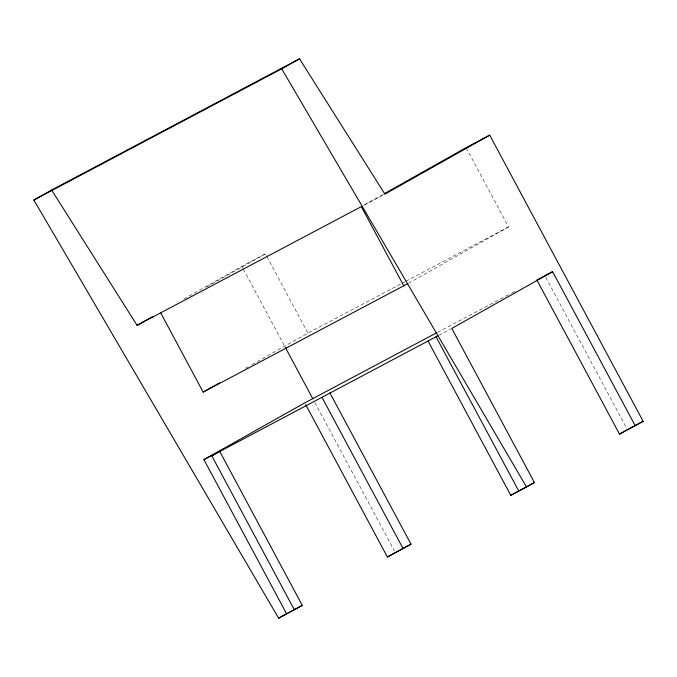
<?xml version="1.0" encoding="UTF-8"?>
<svg xmlns="http://www.w3.org/2000/svg" width="677" height="677" viewBox="0 0 677 677"><rect width="100%" height="100%" fill="white"/><g stroke="black" fill="none" stroke-linecap="round" stroke-linejoin="round"><path stroke-width="0.51" stroke-dasharray="3.38 2.54" d="M183.941 298.946L241.841 266.357L265.452 253.858L266.433 255.703M206.629 286.972L265.452 253.858M383.385 194.214L363.16 205.596L384.02 194.612M245.446 368.288L248.205 366.739M251.878 364.666L307.942 333.109L401.266 283.705M408.409 283.291L508.588 226.897L466.098 147.645M402.197 283.214L404.998 281.734M405.929 281.234L508.588 226.897M437.528 332.339L511.211 293.336M512.142 292.845L514.943 291.364M438.84 335.301L450.874 328.929M545.78 277.418L626.919 428.727M266.933 256.625L307.942 333.109M241.841 266.357L242.84 268.219M243.339 269.15L284.831 346.522M314.822 402.451L394.293 550.663"/><path stroke-width="1.02" d="M278.653 618.194L286.566 613.734L203.938 459.641L219.678 451.314L302.297 605.407L278.653 618.194L33.85 200.028L51.638 190.017L299.505 58.806L384.925 194.13L489.699 135.146L643.15 421.322L619.506 434.109L536.878 280.016M33.85 200.028L281.708 68.826L299.505 58.806M51.638 190.017L137.067 325.332L152.697 316.54M384.299 193.69L466.098 147.645L489.699 135.146M160.677 312.842L203.168 392.093L219.712 382.776M203.168 392.093L407.495 283.807M203.938 459.641L304.76 402.883L436.597 332.83M294.393 609.859L211.766 455.765L219.678 451.314M211.766 455.765L437.909 335.792M635.246 425.774L552.618 271.68L451.796 328.438L534.424 482.532L526.511 486.983L510.78 495.319L428.152 341.225M305.75 404.744L387.379 556.985L411.024 544.198L329.894 392.888M387.379 556.985L411.024 544.198M510.78 495.319L534.424 482.532M619.506 434.109L627.41 429.658M137.067 325.332L361.323 206.629L403.814 285.88M537.809 279.525L552.618 271.68M628.341 429.167L643.15 421.322M286.566 613.734L302.297 605.407M281.708 68.826L526.511 486.983M436.056 336.774L518.684 490.867M321.99 397.34L403.12 548.649M285.33 347.453L312.816 398.719"/></g></svg>
